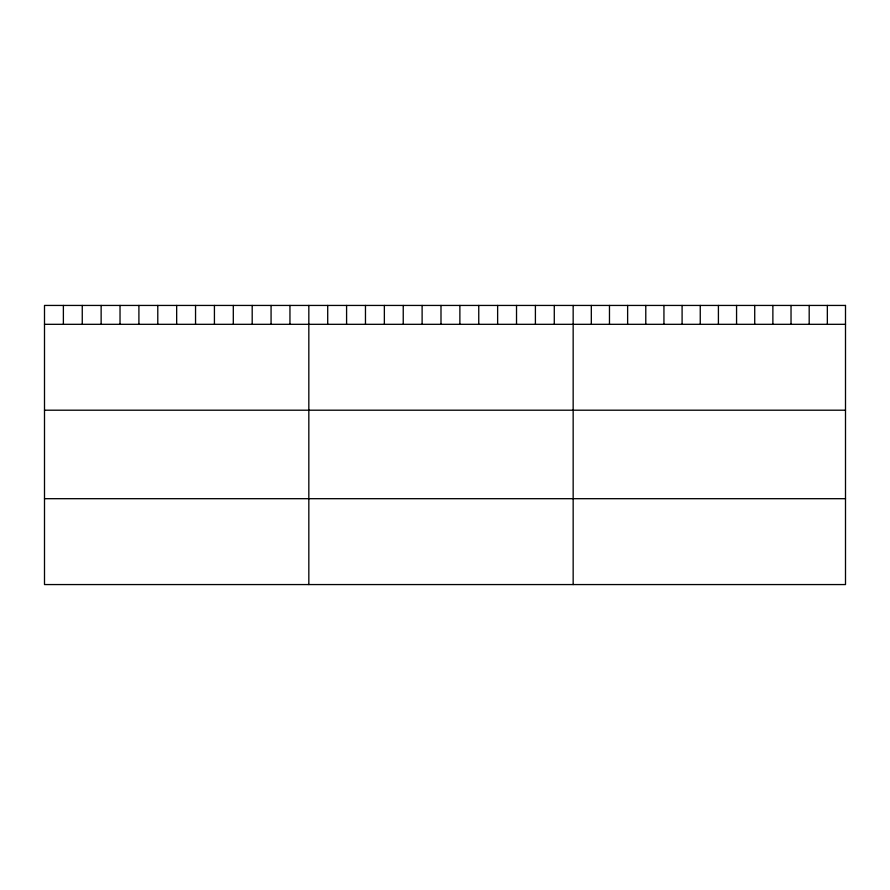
<?xml version="1.0" encoding="UTF-8"?>
<svg xmlns="http://www.w3.org/2000/svg" width="890" height="890" viewBox="0 0 890 890"><rect width="100%" height="100%" fill="white"/><g stroke="black" fill="none" stroke-linecap="round" stroke-linejoin="round"><path stroke-width="1.33" d="M44.5 324.316L845.5 324.316M44.5 410.201L845.5 410.201M44.5 498.689L845.5 498.689M827.344 305.437L827.344 324.316M809.188 305.437L809.188 324.316M791.032 305.437L791.032 324.316M772.876 305.437L772.876 324.316M754.72 305.437L754.72 324.316M736.564 305.437L736.564 324.316M718.408 305.437L718.408 324.316M700.252 305.437L700.252 324.316M682.096 305.437L682.096 324.316M663.94 305.437L663.94 324.316M645.784 305.437L645.784 324.316M627.628 305.437L627.628 324.316M609.472 305.437L609.472 324.316M591.316 305.437L591.316 324.316M573.16 305.437L573.16 584.563M554.281 305.437L554.281 324.316M535.402 305.437L535.402 324.316M516.523 305.437L516.523 324.316M497.632 305.437L497.632 324.316M478.753 305.437L478.753 324.316M459.874 305.437L459.874 324.316M440.995 305.437L440.995 324.316M422.116 305.437L422.116 324.316M403.237 305.437L403.237 324.316M384.358 305.437L384.358 324.316M365.467 305.437L365.467 324.316M346.588 305.437L346.588 324.316M327.709 305.437L327.709 324.316M308.83 305.437L308.83 584.563M289.951 305.437L289.951 324.316M271.072 305.437L271.072 324.316M252.193 305.437L252.193 324.316M233.302 305.437L233.302 324.316M214.423 305.437L214.423 324.316M195.544 305.437L195.544 324.316M176.665 305.437L176.665 324.316M157.786 305.437L157.786 324.316M138.907 305.437L138.907 324.316M120.028 305.437L120.028 324.316M101.137 305.437L101.137 324.316M82.258 305.437L82.258 324.316M63.379 305.437L63.379 324.316M845.5 305.437L44.5 305.437L44.5 584.563L845.5 584.563L845.5 305.437"/></g></svg>
